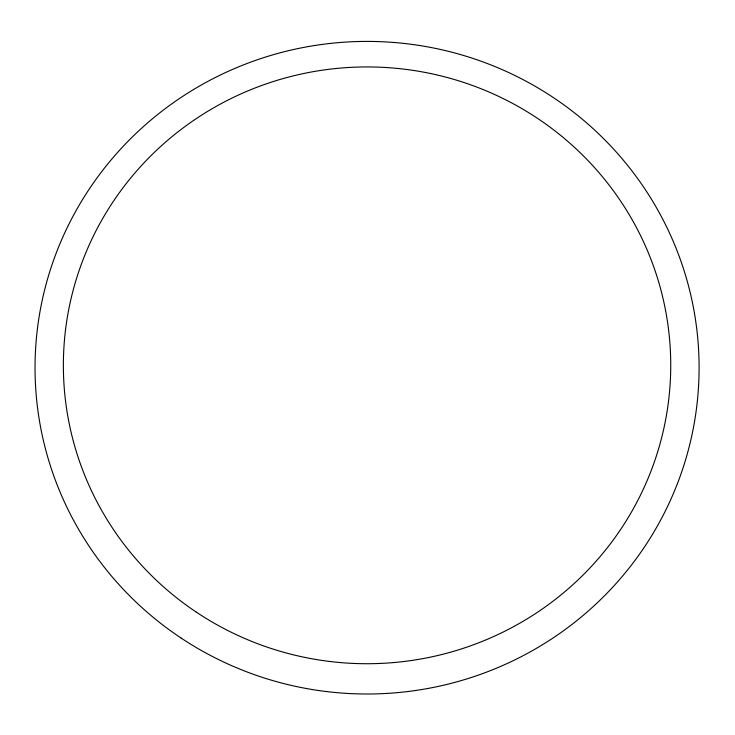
<?xml version="1.0" encoding="UTF-8"?>
<svg xmlns="http://www.w3.org/2000/svg" width="735" height="735" viewBox="0 0 735 735"><rect width="100%" height="100%" fill="white"/><g stroke="black" fill="none" stroke-linecap="round" stroke-linejoin="round"><path stroke-width="1.1" d="M180.948 637.952A332.027 326.294 -0.3 0 0 698.25 390.928A332.027 326.294 -0.3 0 0 221.998 74.226A332.027 326.294 -0.3 0 0 180.948 637.952M195.868 611.832A303.693 298.401 -0.3 0 0 669.879 387.694A303.693 298.401 -0.3 0 0 235.402 96.45A303.693 298.401 -0.3 0 0 195.868 611.832"/></g></svg>
